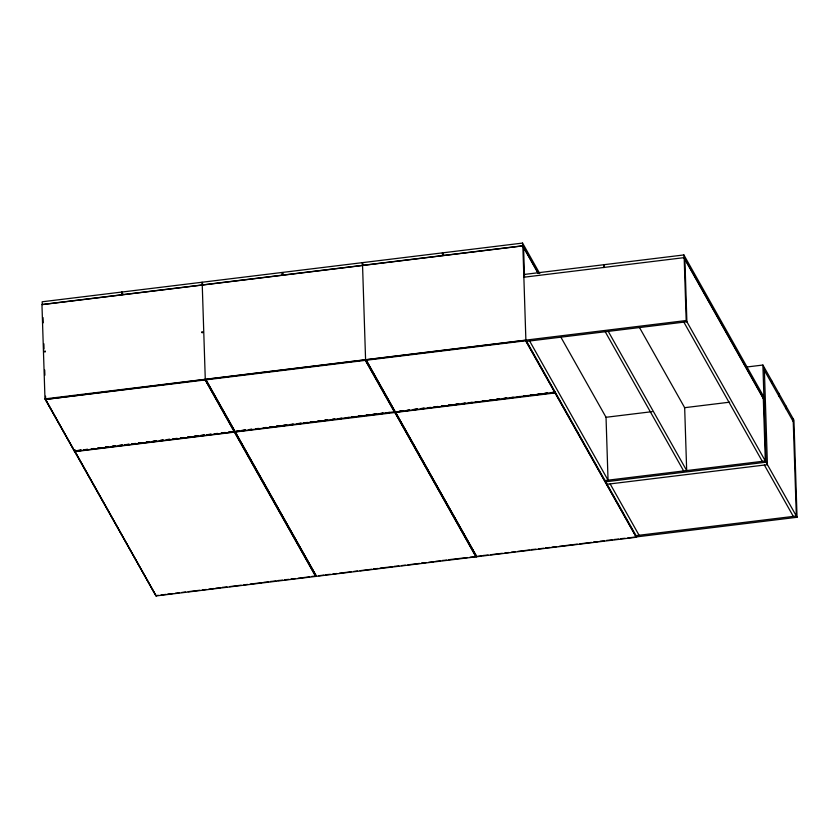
<?xml version="1.0" encoding="UTF-8"?>
<svg xmlns="http://www.w3.org/2000/svg" width="839" height="839" viewBox="0 0 839 839"><rect width="100%" height="100%" fill="white"/><g stroke="black" fill="none" stroke-linecap="round" stroke-linejoin="round"><path stroke-width="1.26" d="M121.812 292.045L42.17 301.778L42.265 304.609L121.907 294.877L121.812 292.045L123.092 294.311M282.114 272.465L202.472 282.198L202.566 285.029L282.208 275.297L282.114 272.465L283.393 274.72M442.415 252.875L362.773 262.607L362.868 265.439L442.51 255.706L442.415 252.875L443.695 255.14M522.571 243.079L442.929 252.812L443.013 255.643L522.666 245.911L522.571 243.079L539.76 273.587M538.198 273L522.854 245.775L41.95 304.536L44.981 398.882L155.844 595.627L158.424 595.312M683.879 254.941L683.974 257.772L763.689 399.238L763.595 396.407L683.879 254.941L604.237 264.673L604.332 267.505M523.861 277.227L684.163 257.636L763.993 399.312M44.981 398.882L686.187 320.529L797.05 517.275L627.698 537.967M205.02 379.469L234.291 431.844L74.661 451.351L45.411 399.448L205.02 379.469L233.63 430.25M205.702 379.385L365.322 359.879L394.571 411.792L234.962 431.76L205.702 379.385L234.312 430.166M366.003 359.795L525.623 340.298L554.873 392.201L395.263 412.18L366.003 359.795L476.72 556.739L636.35 537.243L555.03 392.474L551.139 392.956M45.411 399.448L205.041 379.941M205.712 379.857L365.343 360.351L394.592 412.264M366.014 360.267L525.644 340.77L554.894 392.673M526.588 341.358L686.889 321.767L684.865 258.873M746.091 367.083L762.892 365.038L764.298 367.513L767.412 464.68L607.111 484.271M77.24 450.564L81.131 450.092M83.732 449.767L87.623 449.295M91.514 448.823L94.115 448.498M98.006 448.026L100.596 447.711M105.787 447.072L108.388 446.757M112.279 446.285L114.87 445.96M118.771 445.488L122.662 445.016M125.252 444.691L129.154 444.219M131.744 443.904L135.635 443.422M138.236 443.107L142.127 442.635M146.017 442.163L148.618 441.838M152.509 441.366L156.4 440.894M160.301 440.412L162.892 440.097M166.783 439.626L169.384 439.3M173.274 438.828L177.165 438.357M181.067 437.874L183.657 437.559M187.548 437.088L190.149 436.762M194.04 436.29L197.931 435.819M200.531 435.493L204.422 435.022M207.013 434.707L210.914 434.224M214.805 433.753L217.395 433.438M221.297 432.966L225.188 432.484M229.078 432.012L231.679 431.697M238.842 430.816L234.962 431.76M241.433 430.501L245.324 430.019M249.225 429.547L251.815 429.232M255.706 428.76L258.307 428.435M263.498 427.806L266.089 427.491M269.98 427.009L272.581 426.694M276.471 426.222L280.362 425.74M282.963 425.425L286.854 424.954M289.455 424.628L293.346 424.156M297.237 423.685L301.128 423.202M303.728 422.887L307.619 422.416M310.22 422.09L314.111 421.618M318.002 421.147L320.603 420.821M324.494 420.349L327.084 420.035M332.275 419.395L334.876 419.081M338.767 418.609L341.368 418.294M345.259 417.812L349.15 417.34M351.751 417.025L355.642 416.543M358.232 416.228L362.123 415.756M366.024 415.274L368.615 414.959M372.506 414.487L376.407 414.005M378.997 413.69L382.888 413.218M386.789 412.736L389.38 412.421M399.144 411.225L403.035 410.753M406.925 410.281L409.526 409.956M413.417 409.484L417.308 409.013M421.199 408.53L423.8 408.215M427.691 407.744L430.292 407.418M434.183 406.946L438.073 406.475M441.964 405.992L444.565 405.677M448.456 405.206L451.046 404.891M454.948 404.408L458.839 403.937M461.429 403.622L465.33 403.139M469.221 402.668L471.812 402.353M475.713 401.871L478.303 401.556M482.194 401.084L486.096 400.602M489.986 400.13L492.577 399.815M496.478 399.333L499.069 399.018M502.96 398.546L506.861 398.064M509.451 397.749L513.342 397.277M517.244 396.795L519.834 396.48M523.725 396.008L527.626 395.526M530.217 395.211L534.107 394.739M537.998 394.257L540.599 393.942M544.49 393.47L547.091 393.155M550.982 392.673L554.873 392.201M74.388 451.057L80.848 450.27M84.729 449.798L87.308 449.484M91.189 449.001L93.779 448.687M97.649 448.215L101.529 447.743M105.41 447.271L108 446.956M111.87 446.474L115.751 446.002M118.341 445.687L122.211 445.215M124.801 444.901L128.682 444.429M132.562 443.946L135.142 443.632M139.022 443.16L141.602 442.845M146.783 442.216L149.363 441.901M153.243 441.419L155.823 441.104M159.704 440.632L163.584 440.16M166.174 439.846L170.044 439.374M172.635 439.049L176.515 438.577M180.385 438.105L182.975 437.79M188.146 437.161L190.736 436.846M194.606 436.364L197.196 436.049M201.077 435.577L203.657 435.263M207.537 434.791L211.418 434.319M213.997 434.004L217.878 433.522M221.758 433.05L225.639 432.578M228.218 432.263L238.559 430.994M242.44 430.522L245.03 430.208M248.91 429.736L251.49 429.421M256.661 428.781L259.251 428.467M263.121 427.995L267.001 427.523M269.592 427.208L273.472 426.736M276.052 426.422L279.932 425.939M282.512 425.625L286.393 425.153M290.273 424.681L292.863 424.366M298.034 423.726L300.614 423.412M304.494 422.94L307.084 422.625M310.954 422.153L314.835 421.681M317.425 421.367L321.295 420.884M323.885 420.57L327.766 420.098M331.646 419.626L334.226 419.311M338.107 418.839L341.987 418.357M345.867 417.885L348.447 417.57M352.328 417.098L354.907 416.784M358.788 416.312L362.668 415.829M366.549 415.357L369.129 415.043M373.009 414.571L376.889 414.099M379.469 413.784L383.35 413.302M385.94 412.987L389.82 412.515M400.161 411.257L402.741 410.932M414.382 409.516L416.962 409.201M420.842 408.729L424.723 408.247M427.303 407.932L431.183 407.46M433.773 407.146L437.643 406.674M441.524 406.202L444.114 405.877M447.995 405.405L451.864 404.933M455.745 404.461L458.335 404.146M462.216 403.674L464.796 403.349M468.676 402.877L472.556 402.405M475.136 402.091L479.017 401.619M482.897 401.147L486.777 400.664M489.357 400.35L493.238 399.878M495.818 399.563L499.698 399.091M503.578 398.619L506.169 398.294M510.039 397.822L512.629 397.508M517.799 396.878L520.39 396.564M524.26 396.092L526.85 395.767M530.73 395.295L534.6 394.823M537.191 394.508L541.071 394.036M543.651 393.722L547.531 393.239M551.412 392.767L555.292 392.295M77.398 450.837L81.289 450.365M83.879 450.05L87.78 449.568M91.671 449.096L94.262 448.781M98.163 448.299L100.753 447.984M104.644 447.512L107.245 447.187M112.436 446.558L115.027 446.243M118.918 445.761L121.519 445.446M125.41 444.974L129.3 444.492M131.901 444.177L135.792 443.705M138.393 443.391L142.284 442.908M146.175 442.436L148.776 442.122M152.667 441.639L156.557 441.167M160.448 440.685L163.049 440.37M166.94 439.898L169.541 439.584M173.432 439.101L176.022 438.787M181.214 438.157L183.814 437.832M187.705 437.36L190.306 437.046M194.197 436.563L198.088 436.091M200.689 435.777L204.58 435.294M207.17 434.98L211.061 434.508M214.962 434.025L217.553 433.711M221.444 433.239L225.345 432.756M229.236 432.284L234.427 431.655L315.747 576.414L156.117 595.921L74.797 451.151M476.049 556.823L394.729 412.064L476.049 556.823L316.418 576.33L235.119 432.043L238.989 431.089M241.59 430.774L245.481 430.302M249.372 429.82L251.973 429.505M255.864 429.033L258.464 428.719M263.656 428.079L266.246 427.764M270.137 427.282L272.738 426.967M276.629 426.495L279.23 426.181M283.121 425.698L287.011 425.226M289.602 424.912L293.503 424.429M297.394 423.957L301.285 423.485M303.886 423.16L307.777 422.688M310.367 422.374L314.268 421.891M318.159 421.419L320.75 421.105M324.651 420.622L327.241 420.308M338.925 418.881L341.515 418.567M345.416 418.084L348.007 417.77M351.898 417.298L355.799 416.815M358.389 416.501L362.28 416.029M366.182 415.557L368.772 415.232M372.663 414.76L376.554 414.288M379.155 413.963L383.045 413.491M386.936 413.019L389.537 412.694M399.291 411.509L403.192 411.026M407.083 410.554L409.673 410.24M413.575 409.757L417.465 409.285M421.356 408.813L423.957 408.488M427.848 408.016L430.438 407.702M434.34 407.219L436.93 406.905M442.122 406.275L444.722 405.95M448.613 405.478L451.204 405.164M455.105 404.681L458.996 404.209M461.586 403.895L465.477 403.412M468.078 403.098L471.969 402.626M475.86 402.154L478.461 401.829M482.352 401.357L486.242 400.885M490.144 400.402L492.734 400.088M496.625 399.616L499.226 399.291M503.117 398.819L505.718 398.504M509.609 398.022L513.499 397.55M517.39 397.078L519.991 396.753M523.882 396.281L527.773 395.809M530.374 395.484L534.265 395.012M536.866 394.697L540.756 394.215M544.647 393.743L547.248 393.428M74.818 451.623L234.438 432.127L315.747 576.414M235.119 432.043L394.739 412.536M395.421 412.452L555.04 392.946L636.35 537.243M605.58 417.34L652.123 411.655M684.446 407.712L729.689 402.175M605.013 480.548L765.315 460.968L763.301 398.074M605.716 481.785L766.017 462.205L762.892 365.038M636.046 535.628L796.347 516.037L793.149 418.734L786.017 406.066M161.015 594.998L166.185 594.358M167.779 594.022L172.645 593.572M175.236 593.257L179.116 592.785M181.696 592.47L185.576 591.988M188.167 591.673L199.797 590.257M202.377 589.943L206.258 589.46M208.848 589.146L214.018 588.517M215.801 588.149L220.479 587.73M222.293 587.363L226.95 586.933M229.529 586.618L241.16 585.202M243.75 584.888L247.631 584.405M250.211 584.091L261.852 582.675M263.824 582.287L268.312 581.878M270.305 581.49L276.073 580.934M278.097 580.536L282.533 580.148M284.578 579.749L288.994 579.35M291.07 578.952L295.464 578.564M298.044 578.249L309.685 576.823M311.835 576.414L316.146 576.036L205.282 379.291L202.251 284.956M318.726 575.722L323.896 575.093M325.49 574.746L330.367 574.306M332.947 573.981L336.827 573.509M339.417 573.194L351.048 571.779M353.639 571.453L357.508 570.981M360.099 570.667L371.729 569.251M373.502 568.884L378.2 568.454M379.994 568.087L392.421 566.724M394.267 566.346L398.882 565.926M401.462 565.612L405.342 565.14M407.932 564.825L419.563 563.399M421.524 563.011L426.034 562.612M428.614 562.298L433.784 561.669M435.798 561.27L440.244 560.871M442.289 560.473L446.715 560.085M448.781 559.686L467.396 557.557M469.987 557.243L481.617 555.817M483.191 555.481L488.078 555.03M490.668 554.715L502.299 553.289M504.889 552.974L508.77 552.502M511.35 552.188L515.23 551.716M517.81 551.391L529.451 549.975M531.213 549.608L535.911 549.188M538.502 548.863L543.672 548.234M545.486 547.867L550.132 547.447M551.978 547.07L556.593 546.661M559.183 546.336L577.284 544.133M579.864 543.819L591.505 542.393M593.509 542.004L597.966 541.606M600 541.207L604.426 540.809M606.482 540.41L612.187 539.865M614.274 539.467L618.647 539.078M620.755 538.669L625.118 538.281M764.371 367.65L771.513 380.319L771.681 383.287M771.586 380.455L778.718 393.124L778.896 396.092M778.802 393.26L785.933 405.929L786.101 408.897M793.233 418.871L793.925 420.108L797.05 517.275M764.381 370.345L793.316 421.702M683.858 322.134L762.284 461.335M764.381 465.047L793.316 516.404M639.014 326.675L684.666 407.681L686.68 470.574L608.254 331.374M605.223 331.741L683.649 470.941M523.295 247.044L537.946 273.032M561.029 337.425L606.031 417.287L608.044 480.181L529.619 340.98M610.142 483.893L639.077 535.251M636.749 536.866L525.885 340.11L522.854 245.775M395.4 411.98L476.72 556.739M476.447 556.446L365.584 359.7L362.553 265.365M235.098 431.571L316.418 576.33M45.39 398.976L74.661 451.351M75.437 452.294L156.117 595.921M684.163 257.636L686.187 320.529M603.818 267.568L603.734 264.736L524.081 274.468L524.176 277.3M523.557 247.012L524.522 277.153M234.27 431.372L234.438 432.127M74.996 449.683L75.08 452.294M43.03 317.572L43.198 322.816M43.869 343.78L44.037 349.014M44.708 369.978L44.876 375.222M45.558 396.186L45.684 400.119M44.404 351.447C45.254 353.471 46.051 349.737 44.404 351.447M201.675 332.234C202.493 334.258 203.384 330.503 201.675 332.234M201.968 282.261L122.316 291.993L122.41 294.814L202.052 285.082L201.968 282.261M362.27 262.67L282.628 272.402L282.712 275.234L362.364 265.502L362.27 262.67"/></g></svg>
